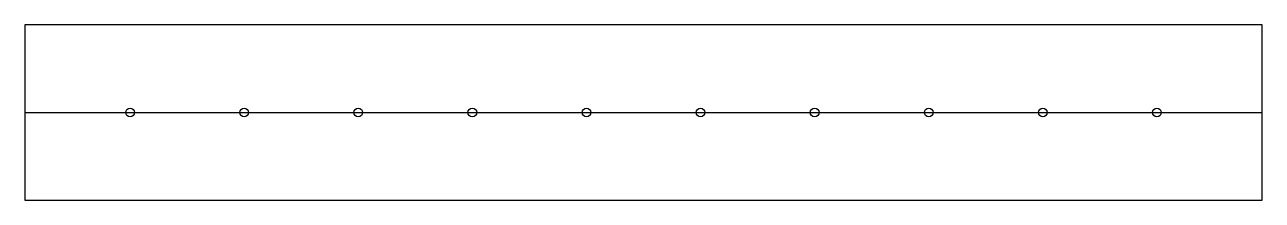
# Model space of a CAD drawing. Header units: millimetres. Extents: x 0 to 352, y 0 to 50.
import ezdxf

# ---------------------------------------------------------------- set-up
doc = ezdxf.new("R2010")
doc.units = ezdxf.units.MM
doc.layers.get('0').update_dxf_attribs({"linetype": 'CONTINUOUS'})

msp = doc.modelspace()

# ---------------------------------------------------------------- linework, layer by layer
msp.add_line((0, 25), (352.5, 25))
msp.add_lwpolyline([(0, 0), (352.5, 0), (352.5, 50), (0, 50)], close=True)
for centre in [(30, 25), (62.5, 25), (95, 25), (127.5, 25), (160, 25), (192.5, 25), (225, 25), (257.5, 25), (290, 25), (322.5, 25)]:
    msp.add_circle(centre, 1.25)

doc.saveas('drawing.dxf')
